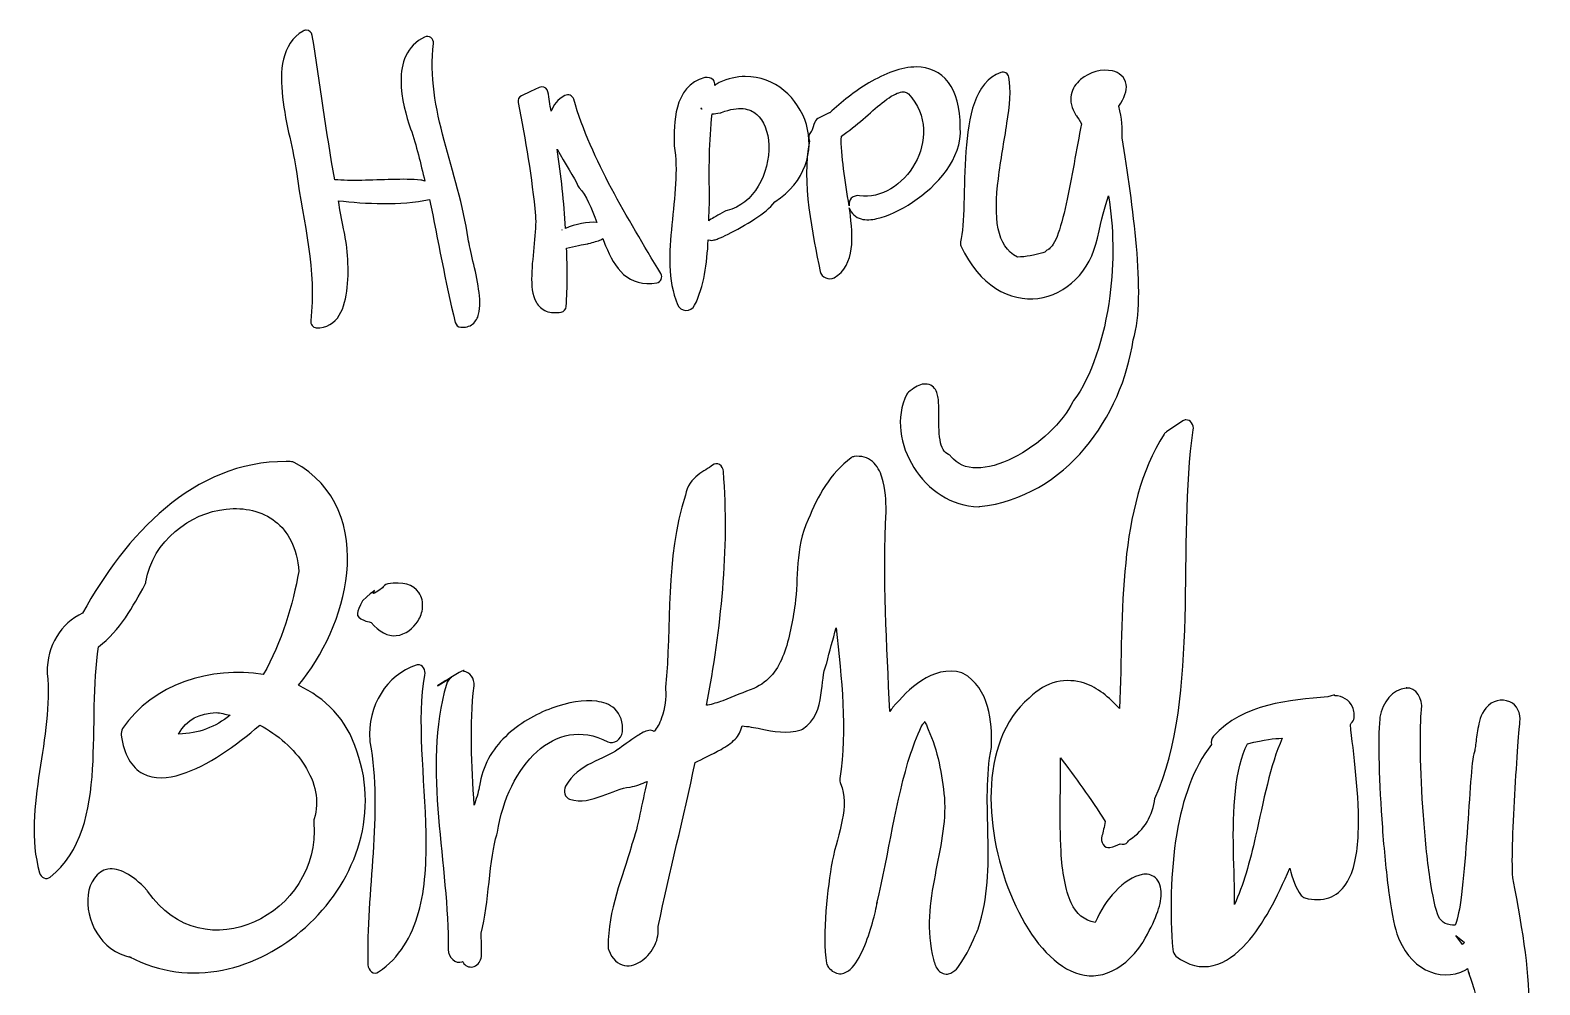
# Model space of a CAD drawing. Extents: x -33 to 667, y -16 to 739.
# Drawn here: x -33 to 667, y 296 to 739 of the extents above; entities that cross this region are included whole.
import ezdxf

# ---------------------------------------------------------------- set-up
doc = ezdxf.new("R2010")
doc.units = 0
doc.layers.add('Layer_1', color=7, linetype='CONTINUOUS')

msp = doc.modelspace()

# ---------------------------------------------------------------- linework, layer by layer
at = {"layer": 'Layer_1', "color": 7}
for points in [[(94.883718, 738.973613)], [(204.172595, 712.659022)], [(211.347792, 683.758922)], [(503.107446, 558.052992)], [(85.620029, 538.709349)], [(132.768204, 481.934209)], [(146.738235, 444.389286)], [(572.192894, 430.007481)], [(605.229618, 433.542899)], [(53.075821, 422.12855)], [(547.757133, 410.228084)]]:
    msp.add_lwpolyline(points, close=True, dxfattribs=at)
for points in [[(378.131874, 721.91581), (378.132356, 721.915912)], [(298.590158, 717.470051), (298.590668, 717.470167)], [(469.001487, 720.056072), (469.001572, 720.055676)], [(203.009948, 712.393274), (198.901928, 710.472135), (194.782831, 708.556536)], [(372.396507, 710.339261), (372.396649, 710.339261)], [(278.056041, 702.914814), (278.056098, 702.914928)], [(278.454706, 702.300385), (278.393761, 702.28366)], [(297.627512, 702.543836), (297.627314, 702.543986)], [(337.223373, 700.512143), (332.855156, 698.275432)], [(290.153147, 655.279591), (290.175824, 655.279591)], [(213.446081, 646.221909), (213.57897, 646.299522)], [(349.133791, 541.038345), (349.133346, 541.038829)], [(167.926383, 441.258788), (167.921121, 441.25798)], [(605.313133, 433.555117), (605.313294, 433.555828)], [(653.383541, 427.197959), (653.378177, 427.197959)], [(183.342124, 365.397921), (183.342124, 365.404386)], [(359.745892, 333.976745), (359.662216, 333.528478)], [(628.282506, 318.673388), (632.310626, 315.466251)], [(632.190209, 315.276834), (631.462124, 314.531866), (628.282506, 318.673388)], [(13.69562, 308.503054), (12.904666, 308.78718)], [(176.254958, 309.752822), (176.254958, 309.759287)], [(634.568177, 300.825727), (634.280087, 301.444405)]]:
    msp.add_lwpolyline(points, dxfattribs=at)
for points in [[(93.416568, 738.591599), (88.434752, 735.708702), (85.593419, 730.883883), (84.325772, 725.50351)], [(94.883718, 738.973613), (94.369227, 738.980413), (93.86241, 738.848449), (93.416568, 738.591599)], [(97.679609, 736.56527), (97.458197, 737.941635), (96.277697, 738.958502), (94.883718, 738.973613)], [(108.093609, 669.546939), (104.133969, 691.807556), (101.256915, 714.161021), (97.679609, 736.56527)], [(149.827125, 735.790173), (145.688018, 733.870568), (142.809101, 730.729191), (141.123876, 727.120143)], [(152.71427, 735.509106), (151.874068, 736.119431), (150.769267, 736.226984), (149.827125, 735.790173)], [(170.051656, 642.053092), (165.491122, 673.522144), (150.179786, 702.41527), (153.874245, 732.850336)], [(153.874245, 732.850336), (153.99835, 733.881371), (153.554472, 734.898782), (152.71427, 735.509106)], [(84.325772, 725.50351), (83.058121, 720.123134), (83.185422, 714.085685), (83.89393, 707.881094)], [(141.123876, 727.120143), (139.438651, 723.511097), (138.860434, 719.481898), (138.87609, 715.432765)], [(378.132356, 721.915912), (370.788073, 721.942274), (363.216167, 718.770654), (355.970076, 714.491575)], [(392.869821, 714.762757), (389.229455, 719.649054), (383.712214, 721.895797), (378.131874, 721.91581)], [(138.87609, 715.432765), (138.907413, 707.334506), (141.300157, 699.01187), (143.299687, 693.215124)], [(279.799235, 716.944224), (272.646092, 715.342374), (268.776942, 709.295485), (267.131912, 703.29142)], [(279.804904, 716.944224), (279.803014, 716.944226), (279.801125, 716.944226), (279.799235, 716.944224)], [(283.813292, 715.825868), (282.753049, 716.843696), (281.208876, 717.254938), (279.804904, 716.944224)], [(284.521953, 713.362164), (284.356977, 714.245054), (284.447402, 715.217086), (283.813292, 715.825868)], [(286.459688, 714.635538), (286.18983, 714.508093), (285.93046, 714.351938), (285.690139, 714.170481)], [(286.488035, 714.646593), (286.478567, 714.642959), (286.469118, 714.639273), (286.459688, 714.635538)], [(298.590668, 717.470167), (294.654791, 717.422091), (290.552605, 716.512663), (286.488035, 714.646593)], [(326.94767, 695.230263), (323.297638, 707.506915), (312.349273, 717.638162), (298.590158, 717.470051)], [(398.400696, 693.824026), (398.227216, 703.085528), (396.457178, 709.947604), (392.869821, 714.762757)], [(417.224926, 719.369158), (411.081399, 717.288271), (407.265767, 711.811191), (404.9396, 705.25683)], [(419.587819, 719.128899), (418.872111, 719.547282), (418.010198, 719.634922), (417.224926, 719.369158)], [(420.956454, 717.187811), (420.802764, 718.002465), (420.303527, 718.710516), (419.587819, 719.128899)], [(420.02635, 695.750803), (421.252476, 703.93957), (422.063921, 711.301008), (420.956454, 717.187811)], [(454.208265, 716.047308), (452.10337, 714.283178), (450.382003, 711.885527), (449.828964, 708.949622)], [(469.001572, 720.055676), (464.138851, 721.12498), (458.418054, 719.575569), (454.208265, 716.047308)], [(475.373912, 713.827602), (474.850296, 717.200518), (471.919811, 719.41434), (469.001487, 720.056072)], [(83.89393, 707.881094), (85.310944, 695.471911), (89.125309, 682.223721), (90.310638, 673.405821)], [(194.782831, 708.556536), (193.583256, 707.998903), (192.921843, 706.692097), (193.182807, 705.395243)], [(204.172595, 712.659022), (203.770689, 712.653028), (203.374548, 712.562482), (203.009948, 712.393274)], [(207.034924, 710.333725), (206.773425, 711.701869), (205.565293, 712.68333), (204.172595, 712.659022)], [(208.496538, 701.331511), (207.967494, 704.321042), (207.602281, 707.361168), (207.034924, 710.333725)], [(214.863418, 708.634046), (211.512941, 706.813217), (209.640604, 704.164422), (208.496538, 701.331511)], [(217.324001, 708.767448), (216.525645, 709.096246), (215.621547, 709.04723), (214.863418, 708.634046)], [(218.976977, 706.9399), (218.729713, 707.767149), (218.122356, 708.438649), (217.324001, 708.767448)], [(285.690139, 714.170481), (285.593194, 714.09987), (284.937654, 713.645521), (284.521953, 713.362164)], [(355.970076, 714.491575), (349.3376, 710.57486), (343.134545, 705.577703), (337.816183, 700.667141)], [(374.356523, 709.442363), (392.534312, 689.405582), (371.75035, 658.959854), (351.585247, 662.150285)], [(362.093222, 705.223613), (365.104892, 707.629068), (367.918391, 709.354857), (369.927247, 709.962786)], [(369.927247, 709.962786), (370.967194, 710.277497), (371.700318, 710.425103), (372.396507, 710.339261)], [(372.396649, 710.339261), (373.005333, 710.2642), (373.62629, 709.919394), (374.356523, 709.442363)], [(449.828964, 708.949622), (449.275953, 706.013714), (449.987421, 702.710173), (452.043531, 699.515567)], [(471.924715, 703.701494), (474.497184, 707.484994), (475.844803, 710.794333), (475.373912, 713.827602)], [(193.182807, 705.395243), (196.691613, 687.966699), (199.625404, 670.454068), (201.24383, 652.843568)], [(259.442661, 625.947662), (243.708453, 652.119276), (227.542721, 678.252147), (218.976977, 706.9399)], [(267.131912, 703.29142), (265.500148, 697.335752), (265.484898, 690.87348), (265.631534, 685.768658)], [(278.393761, 702.28366), (278.029679, 702.778728), (278.008788, 703.059829), (278.056041, 702.914814)], [(278.056098, 702.914928), (278.07594, 702.853047), (278.356429, 702.508856), (278.454706, 702.300385)], [(283.271506, 700.141037), (284.361994, 700.15606), (285.51731, 700.304936), (286.920007, 700.578414)], [(286.920007, 700.578414), (286.932977, 700.582008), (286.945922, 700.585693), (286.958841, 700.589469)], [(286.958841, 700.589469), (287.178243, 700.635305), (287.395773, 700.698773), (287.606614, 700.777718)], [(287.606614, 700.777718), (291.757584, 702.313917), (295.005011, 702.795833), (297.627512, 702.543836)], [(297.627314, 702.543986), (300.249843, 702.291986), (302.249402, 701.303896), (303.916684, 699.908653)], [(337.816183, 700.667141), (337.627112, 700.6022), (337.419701, 700.613765), (337.240381, 700.523198)], [(343.186362, 689.78808), (350.286356, 694.565688), (356.617027, 700.84967), (362.093222, 705.223613)], [(404.9396, 705.25683), (402.613462, 698.702471), (401.573544, 690.805891), (401.003213, 682.646103)], [(473.430621, 689.035524), (473.782996, 693.280486), (473.460668, 697.928936), (471.924715, 703.701494)], [(281.975988, 660.450461), (281.84446, 674.062611), (281.754035, 687.73822), (283.271506, 700.141037)], [(303.916684, 699.908653), (307.194186, 697.165946), (309.324167, 691.890358), (309.519531, 685.613622)], [(312.326, 659.343206), (326.670016, 668.398272), (330.545912, 683.127717), (326.94767, 695.230263)], [(330.911865, 696.265713), (330.219616, 694.788662), (329.887651, 693.464329), (329.549903, 692.262882)], [(332.855156, 698.275432), (332.023358, 697.849067), (331.320791, 697.138764), (330.911865, 696.265713)], [(337.240381, 700.523198), (337.234699, 700.519533), (337.22903, 700.515848), (337.223373, 700.512143)], [(376.271638, 659.138372), (387.671307, 666.752936), (399.220618, 679.10442), (398.400696, 693.824026)], [(416.045657, 670.017535), (417.088977, 678.59877), (418.800224, 687.562036), (420.02635, 695.750803)], [(454.651178, 695.451836), (452.247852, 684.024594), (450.098567, 670.013589), (447.553509, 658.385521)], [(452.043531, 699.515567), (452.121529, 699.394776), (452.208516, 699.280031), (452.303751, 699.172308)], [(452.303751, 699.172308), (452.93463, 698.45758), (453.751972, 696.924207), (454.651178, 695.451836)], [(143.299687, 693.215124), (146.04666, 685.251508), (147.970634, 677.091878), (149.893561, 668.915788)], [(328.414939, 687.440529), (324.515572, 668.710531), (329.935358, 643.928208), (333.403263, 626.949632)], [(328.802492, 691.454432), (327.88367, 690.329892), (327.944614, 688.823158), (328.414939, 687.440529)], [(328.802492, 691.460102), (328.80249, 691.458212), (328.80249, 691.456322), (328.802492, 691.454432)], [(329.549903, 692.262882), (329.320296, 692.031433), (329.136384, 691.867174), (328.802492, 691.460102)], [(346.751808, 657.494158), (345.10451, 668.877466), (342.835802, 680.8936), (343.186362, 689.78808)], [(480.151849, 638.58769), (478.695918, 655.528422), (475.896252, 673.714089), (473.430621, 689.035524)], [(211.347792, 683.758922), (214.826789, 677.154334), (219.437896, 670.452052), (220.942404, 666.701221)], [(215.195602, 646.853165), (214.476756, 659.200479), (213.126322, 671.504834), (211.347792, 683.758922)], [(265.687093, 685.209348), (267.474564, 674.222341), (265.805865, 661.427212), (264.56874, 648.652383)], [(265.631534, 685.768658), (265.637203, 685.583839), (265.651377, 685.397381), (265.681424, 685.215017)], [(265.681424, 685.215017), (265.683311, 685.213125), (265.685201, 685.211235), (265.687093, 685.209348)], [(309.519531, 685.613622), (309.715121, 679.333468), (307.994208, 672.237536), (304.619818, 666.579419)], [(401.003213, 682.646103), (399.862608, 666.326523), (400.51778, 648.600948), (398.495232, 640.752032)], [(90.310638, 673.405821), (93.57263, 649.139239), (99.88517, 627.359358), (96.948803, 604.067732)], [(134.613049, 669.652132), (125.442216, 669.390268), (115.312159, 668.863191), (108.093609, 669.546939)], [(147.983497, 669.358701), (144.199897, 669.817718), (139.587759, 669.794182), (134.613049, 669.652132)], [(149.893561, 668.915788), (149.240575, 669.041277), (148.691906, 669.272757), (147.983497, 669.358701)], [(220.942404, 666.701221), (221.081672, 666.356794), (221.286639, 666.042763), (221.545875, 665.776639)], [(221.545875, 665.776639), (224.792366, 662.432003), (227.240683, 656.310895), (229.662262, 649.759785)], [(304.619818, 666.579419), (301.238709, 660.909977), (296.403455, 656.738448), (290.153147, 655.279591)], [(415.979326, 646.781191), (414.658495, 653.236274), (415.002422, 661.4363), (416.045657, 670.017535)], [(109.815435, 659.769628), (122.26008, 658.422791), (138.656218, 657.552201), (152.052764, 660.345412)], [(112.173949, 646.803338), (111.161838, 650.979553), (110.553005, 655.365456), (109.815435, 659.769628)], [(152.052764, 660.345412), (156.154763, 641.458134), (159.283254, 622.295243), (164.055717, 603.25388)], [(281.682545, 650.534738), (281.715994, 653.88066), (282.008784, 657.052824), (281.975988, 660.450461)], [(303.096791, 651.354157), (306.846488, 653.808274), (310.122999, 656.332722), (312.326, 659.343206)], [(347.809273, 660.948883), (346.928123, 660.084795), (346.647607, 658.750167), (346.751808, 657.494158)], [(351.579578, 662.150285), (350.237855, 662.359397), (348.801881, 661.922294), (347.809273, 660.948883)], [(351.585247, 662.150285), (351.583358, 662.150287), (351.581468, 662.150287), (351.579578, 662.150285)], [(359.717761, 651.503654), (364.78469, 652.625966), (370.566942, 655.327826), (376.271638, 659.138372)], [(462.025622, 642.496006), (464.041537, 652.110066), (465.528422, 656.450073), (467.163418, 662.128141)], [(467.163418, 662.128141), (469.629559, 647.417716), (469.804684, 631.069957), (467.794551, 615.633307)], [(201.24383, 652.843568), (201.87167, 646.011893), (199.720123, 634.61899), (199.494324, 625.178089)], [(289.023852, 654.847617), (285.817131, 653.078101), (283.590432, 651.773169), (282.081181, 650.811569)], [(289.04086, 654.853286), (289.035185, 654.851414), (289.029516, 654.849524), (289.023852, 654.847617)], [(290.175824, 655.279591), (289.781723, 655.190839), (289.399103, 655.047774), (289.04086, 654.853286)], [(347.100356, 655.190898), (347.039978, 655.63585), (346.958907, 656.099232), (346.895411, 656.547322)], [(346.895411, 656.547322), (347.700847, 653.876952), (349.832047, 651.974729), (352.321093, 651.332016)], [(347.786851, 637.435608), (348.495484, 642.824606), (347.958914, 648.859802), (347.100356, 655.190898)], [(352.321093, 651.332016), (354.734737, 650.708782), (357.20258, 650.946527), (359.717761, 651.503654)], [(447.553509, 658.385521), (446.240671, 652.387317), (444.811925, 647.048288), (443.279373, 643.210203)], [(113.93453, 619.586309), (114.961899, 629.281463), (113.759434, 640.261242), (112.173949, 646.803338)], [(213.490387, 646.238634), (213.477631, 646.230413), (213.458951, 646.23013), (213.446081, 646.221909)], [(213.57897, 646.299522), (213.517798, 646.264797), (213.547704, 646.271742), (213.490387, 646.238634)], [(229.662262, 649.759785), (225.467672, 649.958919), (219.794497, 649.151799), (215.195602, 646.853165)], [(264.56874, 648.652383), (263.331735, 635.879197), (262.475247, 622.980394), (267.159805, 611.563924)], [(282.081181, 650.811569), (281.919323, 650.708501), (281.829748, 650.631201), (281.682545, 650.534738)], [(290.684133, 644.322906), (294.350378, 646.125237), (298.940747, 648.63406), (303.096791, 651.354157)], [(424.909566, 633.665418), (419.930596, 636.241014), (417.252366, 640.559639), (415.979326, 646.781191)], [(174.873859, 618.744773), (173.638458, 627.311554), (170.752797, 637.215007), (170.051656, 642.053092)], [(215.522253, 610.733577), (216.124187, 619.751067), (216.012728, 628.785451), (215.710501, 637.80666)], [(215.710501, 637.80666), (219.251691, 638.596137), (223.517175, 639.664226), (225.294039, 639.788695)], [(225.294039, 639.788695), (225.467837, 639.800659), (225.640181, 639.828459), (225.808927, 639.87175)], [(225.808927, 639.87175), (228.307667, 640.516445), (230.17813, 641.10462), (231.605556, 641.676623)], [(231.605556, 641.676623), (231.980784, 641.826973), (232.186018, 642.121963), (232.507991, 642.257946)], [(232.507991, 642.257946), (232.952001, 641.100802), (233.34007, 639.967111), (233.809051, 638.836441)], [(233.809051, 638.836441), (235.907624, 633.776964), (238.368609, 629.021248), (242.157967, 625.62655)], [(275.115748, 611.259421), (279.525833, 620.003132), (280.847572, 630.56482), (281.416173, 641.593452)], [(281.416173, 641.593452), (282.036196, 641.440551), (282.737062, 641.379323), (282.855663, 641.383064)], [(282.855663, 641.383064), (283.444051, 641.401489), (284.0012, 641.542825), (284.195458, 641.593452)], [(284.195458, 641.593452), (284.797877, 641.750378), (285.366337, 641.953593), (285.994807, 642.202458)], [(285.994807, 642.202458), (287.257244, 642.702348), (288.849323, 643.4209), (290.684133, 644.322906)], [(398.495232, 640.752032), (398.331591, 640.112176), (398.394181, 639.435423), (398.672397, 638.836433)], [(398.672397, 638.836433), (407.198898, 620.368591), (421.425701, 612.78308), (434.421021, 614.459585)], [(434.421021, 614.459585), (447.416369, 616.136094), (458.731934, 626.788259), (462.025622, 642.496006)], [(443.279373, 643.210203), (441.746851, 639.372116), (439.897329, 637.409373), (439.392819, 637.236408)], [(478.640388, 595.232005), (481.828003, 605.955935), (481.612854, 621.587529), (480.151849, 638.58769)], [(339.81441, 624.048551), (344.815065, 626.785807), (347.075014, 632.021945), (347.786851, 637.435608)], [(436.065427, 635.431536), (433.153651, 634.521836), (428.803235, 633.699805), (424.909566, 633.665418)], [(437.975496, 636.156805), (437.411147, 635.922635), (437.033373, 635.733936), (436.065427, 635.431536)], [(439.392819, 637.236408), (438.817587, 637.036427), (438.321102, 636.658244), (437.975496, 636.156805)], [(199.494324, 625.178089), (199.38142, 620.457642), (199.646828, 616.111495), (201.675672, 612.604888)], [(242.157967, 625.62655), (245.947324, 622.231852), (251.232535, 620.500938), (257.510453, 621.662474)], [(259.595977, 623.300317), (259.981211, 624.154677), (259.923946, 625.143485), (259.442661, 625.947662)], [(333.403263, 626.949632), (333.965458, 624.194774), (337.439175, 622.743769), (339.81441, 624.048551)], [(110.208521, 606.63663), (112.384792, 610.211892), (113.420847, 614.738733), (113.93453, 619.586309)], [(174.862804, 607.085079), (175.780761, 610.497944), (175.491585, 614.461385), (174.873859, 618.744773)], [(257.510453, 621.662474), (258.43178, 621.834207), (259.210743, 622.445957), (259.595977, 623.300317)], [(201.675672, 612.604888), (202.690087, 610.851583), (204.271263, 609.344504), (206.287507, 608.546693)], [(213.169276, 608.10378), (214.464762, 608.335463), (215.435495, 609.420399), (215.522253, 610.733577)], [(267.159805, 611.563924), (267.159803, 611.562034), (267.159803, 611.560145), (267.159805, 611.558255)], [(267.159805, 611.558255), (267.808003, 609.981395), (269.414539, 608.93773), (271.046359, 608.878627)], [(271.046359, 608.878627), (272.67818, 608.819525), (274.341975, 609.737443), (275.110079, 611.253751)], [(275.110079, 611.253751), (275.111971, 611.255639), (275.113861, 611.257528), (275.115748, 611.259421)], [(467.794551, 615.633307), (465.236454, 595.988328), (459.217906, 577.915489), (450.952788, 567.006954)], [(96.948803, 604.067732), (96.851321, 603.292804), (97.074633, 602.511686), (97.56699, 601.905386)], [(99.556453, 600.856608), (104.171713, 600.484286), (108.032251, 603.061368), (110.208521, 606.63663)], [(164.055717, 603.25388), (164.35024, 602.086383), (165.343706, 601.227886), (166.541568, 601.105748)], [(166.541568, 601.105748), (168.559533, 600.898422), (170.590953, 601.356841), (172.083521, 602.534143)], [(172.083521, 602.534143), (173.57609, 603.711445), (174.403824, 605.378645), (174.862804, 607.085079)], [(206.287507, 608.546693), (208.303754, 607.748882), (210.618976, 607.645454), (213.169276, 608.10378)], [(97.56699, 601.905386), (98.059347, 601.299085), (98.778013, 600.920229), (99.556453, 600.856608)], [(407.259361, 517.777526), (447.597333, 522.118021), (473.448025, 559.855466), (478.640388, 595.232005)], [(380.673503, 574.5697), (378.623912, 574.061823), (376.712766, 572.843875), (374.328772, 570.910128)], [(386.470126, 572.687317), (385.268123, 574.271246), (382.723093, 575.077578), (380.673503, 574.5697)], [(373.570277, 569.957865), (368.208035, 559.164646), (370.391761, 546.191456), (376.831225, 535.942117)], [(374.328772, 570.910128), (374.010602, 570.650748), (373.751924, 570.325988), (373.570277, 569.957865)], [(388.197474, 567.516305), (387.979773, 569.373129), (387.672129, 571.103391), (386.470126, 572.687317)], [(388.44664, 561.476072), (388.444003, 563.620306), (388.415458, 565.659479), (388.197474, 567.516305)], [(388.994718, 548.74785), (388.356866, 552.456366), (388.451884, 557.187611), (388.44664, 561.476072)], [(450.642734, 566.497605), (446.240728, 557.112005), (434.728155, 546.264856), (422.905273, 540.382323)], [(450.952788, 567.006954), (450.831991, 566.848425), (450.728076, 566.677716), (450.642734, 566.497605)], [(501.682628, 557.560593), (501.682628, 557.560593), (494.014057, 552.459488), (494.014057, 552.459488)], [(503.107392, 558.053024), (502.60762, 558.021318), (502.120391, 557.852921), (501.682628, 557.560593)], [(505.75009, 556.70677), (505.085823, 557.618059), (504.112625, 558.113828), (503.107446, 558.052992)], [(506.517467, 553.374879), (506.696956, 554.568456), (506.414357, 555.79548), (505.75009, 556.70677)], [(392.881301, 541.99342), (390.770567, 542.851016), (389.632599, 545.039331), (388.994718, 548.74785)], [(492.992625, 551.398865), (471.136619, 517.111607), (474.124856, 469.011534), (472.296867, 424.073313)], [(494.014057, 552.459488), (493.616607, 552.194506), (493.268862, 551.833419), (492.992625, 551.398865)], [(502.688397, 466.176315), (503.488411, 496.672836), (502.666942, 527.724196), (506.517467, 553.374879)], [(347.745243, 540.458003), (338.310018, 533.344144), (331.918197, 522.65136), (327.85615, 511.795858)], [(349.133346, 541.038829), (348.640289, 540.973516), (348.165809, 540.774979), (347.745243, 540.458003)], [(357.593311, 538.74665), (355.374648, 540.633004), (352.412399, 541.47491), (349.133791, 541.038345)], [(394.055014, 541.102057), (393.748258, 541.496504), (393.343615, 541.803805), (392.881301, 541.99342)], [(406.002592, 535.748341), (400.977871, 535.769317), (397.014158, 537.316093), (394.055014, 541.102057)], [(422.905273, 540.382323), (416.993846, 537.441058), (411.027342, 535.727254), (406.002592, 535.748341)], [(85.620029, 538.709252), (42.463307, 539.072992), (10.765232, 504.206904), (-8.870133, 468.354424)], [(87.98765, 538.652459), (87.203487, 538.68155), (86.414727, 538.702561), (85.620029, 538.709349)], [(89.208128, 538.317843), (88.822758, 538.522271), (88.40847, 538.635855), (87.98765, 538.652459)], [(113.722456, 486.909104), (115.798712, 507.158716), (109.208703, 527.720349), (89.208128, 538.317843)], [(276.601296, 532.407562), (274.127766, 530.478961), (271.506672, 527.504588), (270.870818, 523.032394)], [(283.405595, 537.047775), (281.632022, 535.657495), (279.074848, 534.336162), (276.601296, 532.407562)], [(280.687024, 425.587425), (287.302946, 461.141331), (291.348526, 497.584821), (288.486553, 534.086881)], [(286.638807, 537.294144), (285.59958, 537.899746), (284.373266, 537.806302), (283.405595, 537.047775)], [(288.486553, 534.086881), (288.37886, 535.472069), (287.678035, 536.688541), (286.638807, 537.294144)], [(362.04571, 531.435908), (361.177763, 534.162196), (359.812001, 536.860265), (357.593311, 538.74665)], [(376.831225, 535.942117), (383.270662, 525.692764), (394.187081, 517.867555), (406.932725, 517.760518)], [(363.999507, 516.000023), (363.833765, 519.977372), (363.781468, 525.983267), (362.04571, 531.435908)], [(270.870818, 523.032394), (261.278881, 493.45542), (264.455908, 462.58307), (261.646517, 433.895681)], [(20.505158, 482.900142), (23.714961, 501.9401), (40.867815, 514.834491), (57.769031, 516.663373)], [(57.769031, 516.663373), (66.219638, 517.577814), (74.408454, 515.703065), (80.48145, 510.949912)], [(327.85615, 511.795858), (321.486187, 498.366766), (323.369477, 484.29666), (321.701383, 472.458029)], [(365.659851, 422.627113), (364.320854, 453.802499), (362.316636, 484.787885), (363.994144, 515.53915)], [(363.994144, 515.53915), (364.003327, 515.69252), (364.005118, 515.846403), (363.999507, 516.000023)], [(406.932725, 517.760518), (407.041839, 517.759959), (407.150895, 517.765638), (407.259361, 517.777526)], [(80.48145, 510.949912), (86.449948, 506.278538), (90.5466, 498.952765), (91.413374, 487.628761)], [(91.413374, 487.628761), (88.795163, 472.85419), (83.507977, 454.622877), (74.965726, 439.80593)], [(91.224798, 434.818494), (102.558617, 448.358909), (111.740278, 467.577003), (113.722456, 486.909104)], [(130.238198, 480.065505), (119.524895, 472.49727), (133.61359, 485.148102), (120.935325, 474.105801)], [(-1.463451, 452.722819), (8.430689, 460.145725), (14.574105, 471.741184), (20.007538, 481.467033)], [(20.007538, 481.467033), (20.250016, 481.900631), (20.41912, 482.387636), (20.505158, 482.900142)], [(132.768204, 481.934209), (131.385875, 481.835298), (130.668776, 480.431831), (130.238198, 480.065505)], [(147.183466, 477.843242), (144.467331, 481.806466), (139.654373, 482.961169), (132.768204, 481.934209)], [(148.854422, 470.980734), (149.051945, 473.274561), (148.541532, 475.86163), (147.183466, 477.843242)], [(120.935325, 474.105801), (118.526013, 468.362181), (116.821871, 467.055232), (121.862472, 464.97054)], [(146.769656, 464.800064), (147.871647, 466.615079), (148.656891, 468.686906), (148.854422, 470.980734)], [(321.701383, 472.4451), (320.489267, 464.688709), (319.214583, 456.330221), (316.484238, 449.307031)], [(321.701383, 472.458029), (321.70082, 472.454797), (321.701919, 472.448332), (321.701383, 472.4451)], [(-8.870133, 468.354424), (-18.993273, 463.619631), (-25.364711, 453.216112), (-25.396352, 440.860236)], [(121.862472, 464.97054), (122.757505, 464.503331), (123.819799, 464.289121), (124.947713, 464.061432)], [(124.947713, 464.061432), (128.543569, 459.619364), (132.805858, 457.458064), (136.686304, 457.893369)], [(136.686304, 457.893369), (140.989398, 458.376093), (144.565673, 461.170067), (146.769656, 464.800064)], [(488.686953, 382.311165), (499.497033, 406.154087), (501.895116, 435.935152), (502.688397, 466.176315)], [(336.425805, 445.121323), (337.720926, 450.565915), (339.306793, 456.052722), (340.794394, 461.504198)], [(340.794394, 461.504198), (343.207174, 437.793513), (346.103931, 414.377169), (342.538681, 391.63552)], [(-4.260598, 396.042517), (-3.102005, 415.285598), (-4.222451, 435.698768), (-1.463451, 452.722819)], [(316.484238, 449.307031), (313.745901, 442.26338), (309.77445, 436.595496), (302.566577, 433.328204)], [(74.965726, 439.80593), (50.818619, 443.792038), (23.571813, 435.519597), (9.688473, 414.710783)], [(145.837274, 444.237752), (132.276744, 439.528753), (123.237074, 425.600937), (124.345332, 409.060354)], [(167.921121, 441.25798), (171.34379, 444.820841), (143.578862, 426.908791), (162.300633, 438.555903)], [(146.738227, 444.38935), (146.43354, 444.389227), (146.130338, 444.338209), (145.837274, 444.237752)], [(149.324371, 442.893286), (148.696872, 443.841422), (147.744513, 444.392332), (146.738235, 444.389286)], [(149.959669, 439.521771), (150.185822, 440.703571), (149.95187, 441.945149), (149.324371, 442.893286)], [(333.749153, 430.272569), (334.52747, 435.882691), (334.692166, 441.001297), (336.169147, 444.351111)], [(336.169147, 444.351111), (336.276769, 444.596348), (336.362791, 444.854493), (336.425805, 445.121323)], [(399.141933, 440.607399), (392.281475, 442.58539), (385.872463, 440.532084), (380.509985, 437.053039)], [(-25.36492, 440.304686), (-23.720148, 426.00214), (-26.494862, 410.474327), (-28.863973, 394.767246)], [(-25.396352, 440.860236), (-25.396665, 440.674395), (-25.386162, 440.488756), (-25.36492, 440.304686)], [(118.358179, 404.192936), (113.818119, 419.155147), (103.493155, 429.062753), (91.224798, 434.818494)], [(150.473002, 366.161862), (149.950878, 392.052368), (146.148574, 419.641976), (149.959669, 439.521771)], [(159.917298, 435.279334), (148.511956, 396.875761), (161.305551, 350.15084), (160.750157, 312.177335)], [(162.300633, 438.555903), (161.20039, 437.877588), (160.331012, 436.682899), (159.917298, 435.279334)], [(172.740201, 434.566756), (173.111393, 437.876909), (170.697316, 441.230182), (167.926383, 441.258788)], [(172.881618, 379.148958), (171.579642, 397.846962), (170.690013, 416.367508), (172.740201, 434.560291)], [(172.740201, 434.560291), (172.740202, 434.562446), (172.740202, 434.564601), (172.740201, 434.566756)], [(380.509985, 437.053039), (375.193931, 433.604217), (370.743678, 428.782635), (367.137127, 424.634875)], [(399.73383, 440.367556), (399.54327, 440.46989), (399.345083, 440.550198), (399.141933, 440.607399)], [(411.063851, 424.931672), (409.2906, 431.126015), (405.744311, 437.091181), (399.73383, 440.367556)], [(456.027332, 435.759149), (447.66294, 438.518375), (438.340113, 436.943203), (430.313481, 428.909279)], [(472.296867, 424.073313), (467.447251, 429.282878), (462.097056, 433.75685), (456.027332, 435.759149)], [(229.715058, 427.401082), (223.679582, 428.217194), (216.344555, 426.968396), (208.809784, 424.193945)], [(238.006977, 423.878303), (235.606035, 426.093519), (232.714715, 426.995483), (229.715058, 427.401082)], [(261.651881, 432.904471), (262.072152, 429.104386), (261.270701, 424.065781), (259.792355, 419.684546)], [(261.646517, 433.895681), (261.613978, 433.566303), (261.61578, 433.23331), (261.651881, 432.904471)], [(288.125139, 427.696813), (285.614094, 426.778202), (283.225371, 426.020985), (281.299894, 425.619749)], [(302.566577, 433.328204), (298.408008, 431.872986), (293.05945, 429.501872), (288.125139, 427.696813)], [(325.226742, 414.52101), (330.9704, 418.105172), (332.970836, 424.662479), (333.749153, 430.272569)], [(430.313481, 428.909279), (418.383785, 418.864362), (413.166693, 402.641974), (412.666303, 385.606708)], [(568.882425, 429.546608), (551.163265, 427.752798), (529.873223, 426.721603), (515.883284, 411.162436)], [(572.192894, 430.007481), (572.536687, 430.566554), (571.433591, 430.107685), (568.882425, 429.546608)], [(580.374809, 424.780106), (578.811792, 428.11059), (575.737466, 429.903819), (572.192894, 430.007481)], [(605.229618, 433.542899), (598.898247, 432.977846), (594.408114, 426.845436), (593.14008, 420.019938)], [(605.229618, 433.542899), (605.137629, 433.57199), (606.101292, 433.721973), (605.229618, 433.542899)], [(605.313294, 433.555828), (605.285357, 433.551949), (605.257463, 433.547639), (605.229618, 433.542899)], [(612.468386, 423.498111), (613.175659, 428.709906), (609.820725, 433.884465), (605.313133, 433.555117)], [(653.378177, 427.197959), (649.544763, 428.735442), (645.193419, 427.917811), (642.294356, 424.274917)], [(35.659124, 412.178859), (39.458378, 419.037747), (45.475673, 422.004427), (53.075821, 422.12855)], [(59.508214, 420.929046), (52.821648, 415.501004), (44.940281, 412.362846), (35.659124, 412.178859)], [(53.075821, 422.12855), (55.097125, 422.161521), (57.353404, 421.312891), (59.508214, 420.929046)], [(208.809784, 424.193945), (201.268842, 421.417232), (193.555972, 417.048377), (187.275938, 410.948776)], [(241.584601, 413.234167), (242.096924, 417.422881), (240.616773, 421.470405), (238.006977, 423.878303)], [(281.299894, 425.619749), (280.979916, 425.553162), (280.979996, 425.629446), (280.687024, 425.587425)], [(367.131763, 424.62841), (366.46909, 423.927209), (366.252231, 423.420695), (365.659851, 422.627113)], [(367.137127, 424.634875), (367.134901, 424.632547), (367.134445, 424.631642), (367.131763, 424.62841)], [(412.902434, 406.774769), (413.055303, 412.239983), (412.836996, 418.737297), (411.063851, 424.931672)], [(580.94576, 418.908807), (581.466453, 420.930985), (581.15629, 423.114879), (580.374809, 424.780106)], [(613.290767, 374.431555), (611.791151, 394.928477), (611.487907, 416.198713), (612.468386, 423.498111)], [(642.294356, 424.274917), (639.809325, 421.152177), (639.061609, 417.44457), (638.596271, 414.773492)], [(658.076883, 417.709141), (658.561799, 421.773699), (656.705435, 425.865216), (653.383541, 427.197959)], [(9.688473, 414.710783), (9.109951, 413.841212), (8.860982, 412.71881), (9.002281, 411.617297)], [(36.858519, 393.542593), (49.005613, 397.310516), (62.419832, 406.89372), (73.326199, 416.37129)], [(73.326199, 416.37129), (81.579574, 411.938208), (89.260023, 405.337102), (94.074329, 397.747211)], [(201.895487, 404.016803), (211.027543, 412.199546), (222.062635, 415.045173), (234.858877, 408.644443)], [(253.894249, 413.901621), (251.908686, 413.593898), (250.433926, 412.616846), (248.677098, 411.50258)], [(256.38235, 413.371317), (255.453626, 413.838202), (254.531071, 414.000274), (253.894249, 413.901621)], [(259.792355, 419.684546), (258.794108, 416.726141), (257.559987, 415.169071), (256.38235, 413.371317)], [(293.944791, 409.843075), (295.446016, 411.370763), (296.591353, 413.509663), (297.124328, 415.985861)], [(297.124328, 415.985861), (299.89517, 415.784807), (302.768621, 415.258317), (305.788156, 414.634822)], [(305.788156, 414.634822), (311.621979, 413.430211), (317.962201, 412.049143), (324.57721, 414.218136)], [(324.57721, 414.218136), (324.801985, 414.291177), (325.019709, 414.392701), (325.226742, 414.52101)], [(375.366029, 403.277235), (376.92336, 407.362513), (379.115043, 413.822525), (380.986533, 416.72446)], [(380.986533, 416.72446), (381.383644, 417.340197), (381.681818, 417.644396), (381.897953, 417.848198)], [(381.897953, 417.848198), (381.602943, 417.885694), (382.274601, 417.748317), (383.396068, 414.609513)], [(383.396068, 414.609513), (383.434266, 414.504257), (383.476232, 414.401047), (383.521849, 414.300174)], [(383.521849, 414.300174), (387.887569, 404.522122), (390.030575, 393.545373), (390.996626, 382.563485)], [(579.390039, 416.673906), (579.912206, 417.438364), (580.701009, 417.958261), (580.94576, 418.908807)], [(583.051488, 365.883845), (583.836081, 383.412082), (580.691408, 404.087043), (579.390039, 416.673906)], [(593.014299, 419.17383), (592.024862, 409.714103), (592.723446, 389.383714), (594.234782, 368.813062)], [(593.019663, 419.17383), (593.017875, 419.173832), (593.016087, 419.173832), (593.014299, 419.17383)], [(593.14008, 420.013474), (593.086174, 419.723206), (593.048359, 419.445415), (593.019663, 419.17383)], [(593.14008, 420.019938), (593.140079, 420.017783), (593.140079, 420.015628), (593.14008, 420.013474)], [(638.596271, 414.773492), (638.128171, 412.086606), (637.780649, 409.365846), (637.496259, 407.229177)], [(655.531161, 380.984984), (656.396452, 397.24826), (657.6271, 413.912902), (658.076883, 417.709141)], [(9.002281, 411.617297), (10.135278, 402.770914), (13.873403, 396.553395), (19.106584, 393.820255)], [(124.408196, 408.523746), (130.537032, 375.151148), (122.500042, 338.817463), (123.538673, 305.08119)], [(124.345332, 409.060354), (124.356132, 408.879969), (124.377136, 408.700683), (124.408196, 408.523746)], [(187.275938, 410.948776), (181.251023, 405.096969), (176.502837, 397.355769), (175.291155, 387.968545)], [(234.858877, 408.644443), (237.601035, 407.273396), (241.151301, 409.694385), (241.584601, 413.234167)], [(248.677098, 411.50258), (245.16344, 409.274046), (241.052433, 406.047547), (239.788036, 405.258782)], [(287.370975, 405.082875), (289.777077, 406.438213), (292.052731, 407.917674), (293.944791, 409.843075)], [(412.813395, 405.985615), (412.864923, 406.244409), (412.894752, 406.508788), (412.902434, 406.774769)], [(514.919459, 407.292435), (506.510842, 396.497217), (501.457616, 381.852716), (498.833233, 366.066927)], [(515.883284, 411.162436), (515.00131, 410.180189), (514.632101, 408.697723), (514.919459, 407.292435)], [(525.159955, 358.383717), (524.785185, 376.738409), (525.702961, 396.426945), (531.712825, 407.690147)], [(531.712825, 407.690147), (540.030445, 409.771995), (543.76562, 410.163469), (547.757133, 410.228084)], [(547.757133, 410.228084), (542.213251, 397.72772), (539.048651, 381.032823), (535.426652, 364.823203)], [(637.496259, 407.229177), (637.354118, 406.16081), (637.224018, 405.234345), (637.119102, 404.590228)], [(118.803416, 359.230019), (123.38935, 373.368037), (123.817715, 389.056112), (118.358179, 404.192936)], [(183.645933, 366.636085), (185.947526, 381.936435), (192.785853, 395.854199), (201.895487, 404.016803)], [(239.657078, 405.170538), (236.350035, 402.872605), (231.784379, 401.088007), (227.274201, 398.74996)], [(239.788036, 405.258782), (239.743834, 405.230568), (239.70017, 405.201145), (239.657078, 405.170538)], [(275.386193, 398.965334), (278.48361, 400.691361), (283.018773, 402.631308), (287.370975, 405.082875)], [(359.662216, 333.528478), (365.349876, 357.140478), (368.292788, 380.94529), (375.366029, 403.277235)], [(411.241957, 364.955828), (410.931231, 379.138097), (410.237367, 392.918356), (412.813395, 405.985615)], [(445.147845, 357.758962), (444.284485, 372.544135), (445.096084, 388.115068), (444.859728, 401.15621)], [(444.859728, 401.15621), (451.418712, 392.554551), (459.023105, 382.227543), (465.644525, 371.547075)], [(636.401289, 401.748964), (635.25842, 394.73198), (634.420055, 377.240592), (633.043646, 359.614382)], [(636.406653, 401.761894), (636.404858, 401.757588), (636.403071, 401.753278), (636.401289, 401.748964)], [(637.08236, 404.10411), (636.755408, 403.342561), (636.537155, 402.549981), (636.406653, 401.761894)], [(637.119102, 404.590228), (637.014239, 403.946079), (636.755838, 403.341236), (637.08236, 404.10411)], [(-28.863973, 394.767246), (-31.233086, 379.060132), (-33.217859, 363.047333), (-28.863973, 347.840883)], [(-23.940156, 345.808006), (-9.443936, 357.250088), (-5.447741, 376.325246), (-4.260598, 396.042517)], [(19.106584, 393.820255), (24.339765, 391.087082), (30.469796, 391.560755), (36.858519, 393.542593)], [(94.074329, 397.747211), (99.173605, 389.708051), (101.169688, 381.227089), (98.563387, 372.765715)], [(227.274201, 398.74996), (222.764024, 396.411914), (218.130803, 393.428716), (215.205609, 387.929045)], [(258.168539, 322.884406), (263.618037, 348.206175), (269.882295, 373.454794), (275.386193, 398.965334)], [(175.11305, 387.267764), (174.793063, 385.307551), (173.531514, 381.669828), (172.881618, 379.148958)], [(175.291155, 387.968545), (175.214005, 387.742062), (175.154383, 387.507471), (175.11305, 387.267764)], [(215.205609, 387.929045), (214.641188, 386.868289), (214.527597, 385.547771), (214.899464, 384.370021)], [(232.124686, 383.48452), (236.80302, 385.221893), (241.224284, 387.194227), (244.98947, 387.5313)], [(244.98947, 387.5313), (245.061334, 387.53924), (245.132961, 387.55002), (245.204238, 387.563624)], [(245.204238, 387.563624), (248.003692, 388.040562), (250.636359, 389.250507), (253.035204, 390.170993)], [(253.035204, 390.170993), (250.464242, 379.929482), (249.250273, 369.70772), (245.879953, 360.681811)], [(342.538681, 391.63552), (342.409539, 390.805532), (342.503101, 389.947539), (342.805799, 389.185957)], [(342.805799, 389.185957), (344.94245, 383.777988), (344.764586, 378.385114), (343.62295, 372.342241)], [(412.666303, 385.606708), (412.164303, 368.517428), (416.2035, 350.367571), (422.891082, 335.107076)], [(214.899464, 384.370021), (215.271331, 383.192271), (216.084586, 382.29686), (217.091327, 381.956734)], [(217.091327, 381.956734), (222.340258, 380.185325), (227.44635, 381.747276), (232.124686, 383.48452)], [(390.996626, 382.563485), (391.820106, 371.038815), (389.034809, 359.093322), (386.659469, 346.615843)], [(477.016464, 363.270432), (483.900738, 367.490888), (487.704972, 374.597829), (488.686953, 382.311165)], [(654.598768, 358.19417), (654.744932, 364.73803), (655.098434, 372.851955), (655.531161, 380.984984)], [(98.563387, 372.765715), (98.389516, 372.19932), (98.325029, 371.592616), (98.374822, 370.991687)], [(343.62295, 372.342241), (342.481288, 366.299335), (340.306743, 359.869578), (338.919123, 353.143638)], [(465.644525, 371.547075), (465.127212, 369.131613), (464.683248, 366.695884), (464.104546, 364.873984)], [(616.286969, 345.535839), (615.062651, 353.994724), (614.040682, 364.181446), (613.290767, 374.431555)], [(98.374822, 370.991687), (101.861701, 328.731591), (47.15336, 301.116027), (21.285633, 339.305358)], [(147.042044, 329.399821), (150.152471, 340.622716), (150.734068, 353.216593), (150.473002, 366.161862)], [(179.706879, 343.459389), (180.641479, 352.235242), (181.745492, 360.808326), (183.342124, 365.397921)], [(183.342124, 365.404386), (183.478365, 365.793241), (183.581457, 366.195317), (183.645933, 366.610226)], [(183.645933, 366.610226), (183.645956, 366.618845), (183.645956, 366.627465), (183.645933, 366.636085)], [(406.669087, 321.741662), (411.460211, 336.135394), (411.552683, 350.773558), (411.241957, 364.955828)], [(464.104546, 364.873984), (463.679479, 363.533174), (463.887285, 362.020302), (464.648193, 360.916133)], [(498.833233, 366.066927), (495.828395, 347.992449), (495.724364, 328.596994), (496.952759, 312.101309)], [(535.426652, 364.823203), (532.741954, 352.808408), (529.591113, 341.705111), (525.652326, 333.105456)], [(577.352431, 342.550088), (581.287194, 348.560023), (582.647593, 356.860812), (583.051488, 365.883845)], [(594.234782, 368.813062), (594.990437, 358.527719), (595.970433, 348.295194), (597.105256, 339.61431)], [(94.530042, 322.45534), (105.530427, 332.347915), (114.203547, 345.04901), (118.803416, 359.230019)], [(245.748995, 360.277763), (241.860339, 345.776005), (234.78358, 330.566517), (234.979453, 313.389284)], [(245.879953, 360.681811), (245.83023, 360.550102), (245.786512, 360.415219), (245.748995, 360.277763)], [(449.872619, 333.850682), (447.129294, 339.721657), (445.701123, 348.283849), (445.147845, 357.758962)], [(464.648193, 360.916133), (465.4091, 359.811964), (466.604865, 359.288082), (467.776455, 359.545596)], [(467.776455, 359.545596), (469.671251, 359.960537), (471.132167, 360.65259), (472.647875, 361.300683)], [(472.647875, 361.300683), (473.848464, 360.722652), (475.218558, 361.04354), (476.152165, 362.121417)], [(476.152165, 362.121417), (476.716975, 362.774196), (476.899265, 363.09375), (477.016464, 363.270432)], [(525.652326, 333.105456), (525.738148, 340.438082), (525.348359, 349.157206), (525.159955, 358.383717)], [(633.043646, 359.614382), (632.355468, 350.80126), (631.557734, 342.08191), (630.613166, 335.081088)], [(654.818685, 345.384596), (654.673861, 346.153224), (654.452577, 351.650342), (654.598768, 358.19417)], [(338.887744, 352.973291), (336.952318, 341.429227), (334.073664, 318.860866), (336.368225, 305.800718)], [(338.919123, 353.143638), (338.90763, 353.087139), (338.897168, 353.030343), (338.887744, 352.973291)], [(-28.863973, 347.840883), (-28.533098, 346.681486), (-27.776756, 345.771048), (-26.814387, 345.373718)], [(-26.814387, 345.373718), (-25.852019, 344.976389), (-24.791365, 345.136651), (-23.940156, 345.808006)], [(2.873697, 349.450771), (-2.304952, 348.650142), (-5.674647, 343.299386), (-6.366319, 337.613433)], [(20.913727, 339.772535), (13.970925, 347.162697), (8.052346, 350.251367), (2.873697, 349.450771)], [(176.014016, 319.721585), (177.95442, 326.801794), (178.828342, 335.209995), (179.706879, 343.459389)], [(386.659469, 346.615843), (384.288741, 334.162477), (382.365437, 321.021584), (385.962816, 307.511618)], [(482.809791, 346.969627), (478.6966, 346.267166), (474.383982, 343.366361), (470.201679, 339.021232)], [(488.948869, 345.435506), (487.094543, 347.110009), (484.866413, 347.320857), (482.809791, 346.969627)], [(491.620292, 337.992171), (491.672589, 340.830623), (490.803168, 343.760971), (488.948869, 345.435506)], [(531.299006, 315.207402), (538.932981, 323.68594), (545.452193, 336.389879), (551.355719, 349.968146)], [(551.355719, 349.968146), (552.480806, 345.043838), (554.030065, 340.572161), (556.620012, 337.278526)], [(620.273145, 327.479948), (619.057998, 330.302205), (617.504878, 337.121076), (616.286969, 345.535839)], [(645.510582, 219.435353), (667.305467, 271.906899), (664.773664, 292.520509), (654.818685, 345.384596)], [(-6.366319, 337.613433), (-7.749662, 326.241493), (-0.907749, 311.418695), (13.69562, 308.503054)], [(21.285633, 339.305358), (21.172412, 339.473015), (21.048031, 339.629259), (20.913727, 339.772535)], [(470.201679, 339.021232), (466.674485, 335.356713), (463.507016, 330.396591), (461.029764, 324.765943)], [(483.202663, 315.693811), (488.904698, 325.562111), (491.515805, 332.3153), (491.620292, 337.992171)], [(556.620012, 337.278526), (557.066989, 336.711717), (557.642768, 336.316428), (558.275259, 336.14215)], [(558.275259, 336.14215), (566.63284, 333.821105), (573.417641, 336.540153), (577.352431, 342.550088)], [(597.105256, 339.61431), (598.237264, 330.955179), (599.431571, 324.012087), (601.033851, 319.449774)], [(128.452014, 301.766738), (138.120734, 308.335196), (143.931619, 318.176927), (147.042044, 329.399821)], [(353.444451, 312.619008), (356.813707, 320.370098), (359.111862, 329.458554), (359.745892, 333.976745)], [(422.891082, 335.107076), (429.578664, 319.846549), (438.881323, 307.339526), (449.741607, 302.208734)], [(461.029764, 324.765943), (455.765444, 325.749816), (452.311225, 328.631775), (449.872619, 333.850682)], [(630.613166, 335.081088), (629.798697, 329.044453), (628.732611, 325.263956), (628.088416, 323.420529)], [(12.904666, 308.78718), (40.929279, 293.914086), (72.529275, 302.670221), (94.530042, 322.45534)], [(256.764728, 314.443622), (257.943395, 316.912871), (258.445095, 319.869143), (258.168539, 322.884406)], [(628.088416, 323.420529), (624.672173, 323.38174), (621.740203, 324.457186), (620.273145, 327.479948)], [(176.254958, 309.759287), (176.344132, 313.479306), (176.076129, 316.775948), (176.014016, 319.721585)], [(399.162825, 306.60251), (402.46565, 311.66775), (405.352752, 318.607835), (406.543305, 321.400743)], [(406.543305, 321.400743), (406.589638, 321.511946), (406.631611, 321.625712), (406.669087, 321.741662)], [(449.741607, 302.208734), (460.601892, 297.077974), (473.065636, 300.483353), (483.066422, 315.479181)], [(483.066422, 315.479181), (483.113842, 315.548842), (483.159282, 315.620427), (483.202663, 315.693811)], [(601.033851, 319.449774), (606.141226, 303.876255), (620.675002, 296.150022), (632.9077, 302.744954)], [(632.310626, 315.466251), (632.283807, 315.417765), (632.341737, 315.488878), (632.190209, 315.276834)], [(160.750157, 312.17087), (160.69802, 308.404337), (164.25836, 305.275973), (167.219214, 306.482654)], [(160.750157, 312.177335), (160.750155, 312.17518), (160.750155, 312.173025), (160.750157, 312.17087)], [(173.483999, 304.601246), (175.09289, 305.535178), (176.203648, 307.60151), (176.254958, 309.752822)], [(234.979453, 313.389284), (234.985465, 312.863315), (235.078048, 312.344017), (235.251833, 311.861499)], [(235.251833, 311.861499), (236.689111, 307.870445), (239.564271, 305.241161), (242.553752, 304.7212)], [(250.809004, 307.145486), (253.239991, 308.938488), (255.334383, 311.447107), (256.764728, 314.443622)], [(347.252995, 302.909256), (349.919403, 305.237152), (351.75981, 308.743479), (353.444451, 312.619008)], [(496.952759, 312.101309), (497.04381, 310.884224), (497.594356, 309.785288), (498.445617, 309.121441)], [(498.445617, 309.121441), (504.098814, 304.70604), (510.099157, 303.356359), (515.731381, 304.714799)], [(515.731381, 304.714799), (521.363578, 306.07324), (526.535184, 309.916542), (531.299006, 315.207402)], [(123.538673, 305.08119), (123.581625, 303.696325), (124.220002, 302.43843), (125.223359, 301.761583)], [(125.223359, 301.761583), (126.226717, 301.084735), (127.450148, 301.086689), (128.452014, 301.766738)], [(167.219214, 306.482654), (167.339498, 306.531786), (167.300905, 306.58609), (167.413036, 306.640394)], [(167.413036, 306.640394), (167.808808, 306.104562), (167.847374, 305.713024), (168.413514, 305.200982)], [(168.413514, 305.200982), (169.841156, 303.908094), (171.875079, 303.667249), (173.483999, 304.601246)], [(242.553752, 304.7212), (245.543234, 304.201271), (248.378017, 305.352516), (250.809004, 307.145486)], [(336.368225, 305.800718), (336.502146, 305.038291), (336.819095, 304.340142), (337.279645, 303.793118)], [(337.279645, 303.793118), (338.660748, 302.15068), (340.471734, 301.022902), (342.355373, 300.939507)], [(342.355373, 300.939507), (344.239039, 300.856111), (345.919791, 301.745307), (347.252995, 302.909256)], [(385.962816, 307.511618), (386.422603, 305.547396), (387.023377, 303.85838), (388.230907, 302.486266)], [(388.230907, 302.486266), (389.447367, 301.104003), (391.467381, 300.48985), (392.976626, 300.876378)], [(392.976626, 300.876378), (395.995142, 301.649402), (397.511439, 304.069875), (399.162825, 306.60251)], [(632.9077, 302.744954), (633.231648, 302.904956), (633.481253, 303.144735), (633.792945, 303.319445)], [(633.792945, 303.319445), (634.093694, 302.510089), (634.142478, 301.568496), (634.568177, 300.825727)], [(634.280087, 301.444405), (642.31498, 280.086732), (640.659303, 263.440418), (634.018064, 247.043159)]]:
    msp.add_open_spline(points, degree=3, dxfattribs=at)

doc.saveas('drawing.dxf')
